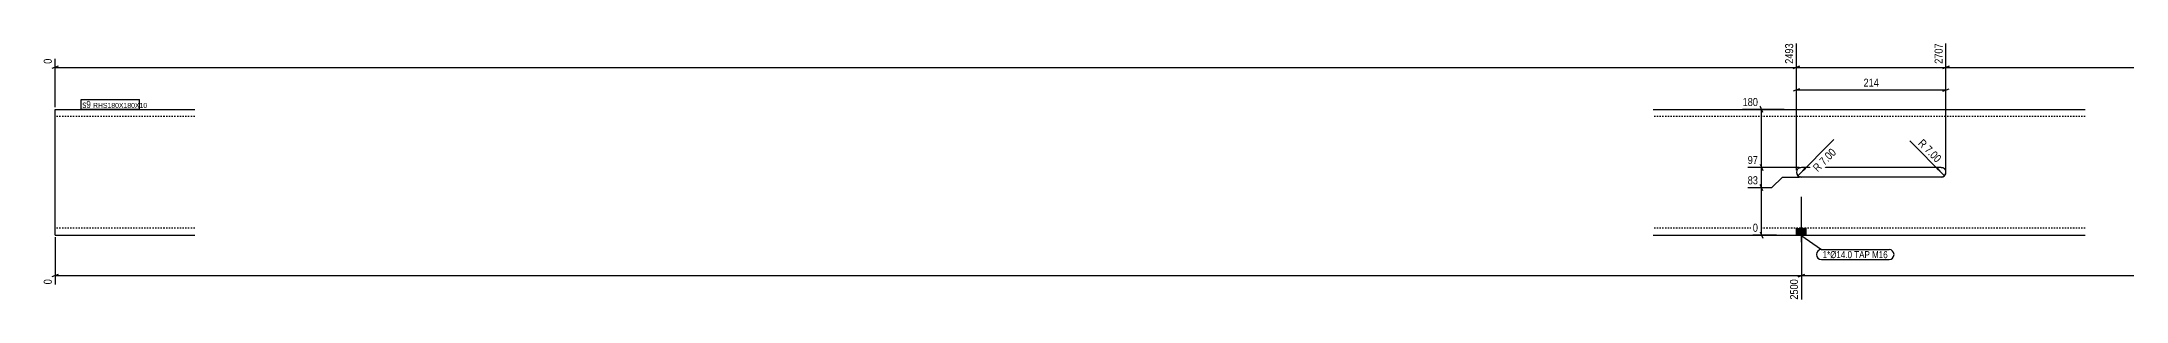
# Model space of a CAD drawing. Header units: millimetres. Extents: x 7 to 17818, y 7 to 378.
# Drawn here: x 7 to 2991, y 7 to 378 of the extents above; entities that cross this region are included whole.
import ezdxf

# ---------------------------------------------------------------- set-up
doc = ezdxf.new("R2010")
doc.units = ezdxf.units.MM
doc.linetypes.add('DXK_LINE_DOT2', pattern=[3.9198, 1.9599, -1.9599])
for name, color, linetype in [('MÅLSÆTNING', 7, 'Continuous'), ('STÅL', 7, 'Continuous'), ('TEKST', 7, 'Continuous')]:
    doc.layers.add(name, color=color, linetype=linetype)
doc.styles.add('Arial Narrow', font='ARIALN.TTF', dxfattribs={"height": 0.2})

msp = doc.modelspace()

# ---------------------------------------------------------------- hatches: boundary and pattern name
at = {"layer": 'MÅLSÆTNING', "linetype": 'Continuous'}
for points in [[(2532.5, 196), (2520.9, 186.5), (2530.4, 198.2)], [(2721.2, 198.2), (2730.7, 186.5), (2719.1, 196)]]:
    msp.add_hatch(color=7, dxfattribs=at).paths.add_polyline_path(points)
at = {"layer": 'STÅL', "linetype": 'Continuous'}
msp.add_hatch(color=3, dxfattribs=at).paths.add_polyline_path([(2532.8, 111.4), (2518.8, 111.4), (2518.8, 101.4), (2532.8, 101.4)])

# ---------------------------------------------------------------- linework, layer by layer
at = {"layer": 'MÅLSÆTNING', "color": 7, "linetype": 'Continuous'}
for p, q in [((2518.8, 194.4), (2518.8, 375.9)), ((2732.8, 194.4), (2732.8, 375.9)), ((30.3, 343.4), (21.3, 339.8)), ((25.8, 284.4), (25.8, 354)), ((25.8, 341.6), (2518.8, 341.6)), ((2514.3, 339.8), (2523.3, 343.4)), ((2728.3, 339.8), (2737.3, 343.4)), ((2523.3, 311), (2514.3, 307.4)), ((2518.8, 194.4), (2518.8, 319.9)), ((2518.8, 309.2), (2732.8, 309.2)), ((2728.3, 307.4), (2737.3, 311)), ((2732.8, 194.4), (2732.8, 319.9)), ((2501.3, 281.4), (2441.7, 281.4)), ((2470.5, 276.9), (2466.9, 285.9)), ((2468.7, 198.4), (2468.7, 281.4)), ((2520.9, 186.5), (2572.5, 238.1)), ((2730.7, 186.5), (2681, 236.2)), ((2466.9, 202.9), (2470.5, 193.9)), ((2466.9, 202.9), (2470.5, 193.9)), ((2468.7, 169.4), (2468.7, 198.4)), ((2483.7, 169.4), (2498.7, 184.4)), ((2483.7, 169.4), (2498.7, 184.4)), ((2449, 169.4), (2483.7, 169.4)), ((2449, 169.4), (2483.7, 169.4)), ((2470.5, 164.9), (2466.9, 173.9)), ((2470.5, 164.9), (2466.9, 173.9)), ((2468.7, 101.4), (2468.7, 169.4)), ((25.8, 98.4), (25.8, 30.9)), ((2490, 101.4), (2456.3, 101.4)), ((2466.9, 105.9), (2470.5, 96.9)), ((2525.8, 98.4), (2525.8, 9)), ((30.3, 45.2), (21.3, 41.6)), ((25.8, 43.4), (2525.8, 43.4)), ((2521.3, 41.6), (2530.3, 45.2))]:
    msp.add_line(p, q, dxfattribs=at)
for centre, start, end in [((2525.8, 191.4), 180, 270), ((2725.8, 191.4), 270, 0)]:
    msp.add_arc(centre, 7, start, end, dxfattribs=at)
at = {"layer": 'STÅL', "color": 2, "linetype": 'Continuous'}
for p, q in [((25.8, 126.4), (25.8, 281.4)), ((25.8, 281.4), (225.8, 281.4)), ((2313.8, 281.4), (2932.3, 281.4)), ((2525.8, 198.4), (2523.1, 197.9)), ((2523.1, 185), (2525.8, 184.4)), ((2725.8, 198.4), (2525.8, 198.4)), ((2725.8, 184.4), (2525.8, 184.4)), ((2728.5, 197.9), (2725.8, 198.4)), ((2725.8, 184.4), (2728.5, 185)), ((25.8, 101.4), (25.8, 126.4)), ((25.8, 101.4), (225.8, 101.4)), ((2313.8, 101.4), (2932.3, 101.4))]:
    msp.add_line(p, q, dxfattribs=at)
at = {"layer": 'STÅL', "color": 7, "linetype": 'DXK_LINE_DOT2'}
for p, q in [((225.8, 271.4), (25.8, 271.4)), ((2932.3, 271.4), (2313.8, 271.4)), ((2523.1, 197.9), (2525.8, 198.4)), ((2525.8, 184.4), (2523.1, 185)), ((2725.8, 198.4), (2728.5, 197.9)), ((2728.5, 185), (2725.8, 184.4)), ((25.8, 103.3), (25.8, 126.4)), ((225.8, 111.4), (25.8, 111.4)), ((2932.3, 111.4), (2313.8, 111.4))]:
    msp.add_line(p, q, dxfattribs=at)
at = {"layer": 'STÅL', "color": 3, "linetype": 'Continuous'}
for p, q in [((2525.8, 91.4), (2525.8, 156.4)), ((2518.8, 101.4), (2518.8, 111.4)), ((2532.8, 101.4), (2532.8, 111.4))]:
    msp.add_line(p, q, dxfattribs=at)
at = {"layer": 'STÅL', "color": 2, "linetype": 'Continuous'}
for centre, start, end in [((2525.8, 191.4), 112.5, 247.5), ((2725.8, 191.4), 292.5, 67.5)]:
    msp.add_arc(centre, 7, start, end, dxfattribs=at)
at = {"layer": 'STÅL', "color": 7, "linetype": 'DXK_LINE_DOT2'}
for centre, start, end in [((2525.8, 191.4), 112.5, 247.5), ((2725.8, 191.4), 292.5, 67.5)]:
    msp.add_arc(centre, 7, start, end, dxfattribs=at)

# ---------------------------------------------------------------- wipeouts: each hides what was drawn before it
at = {"color": 0}
msp.add_wipeout([(2649.6, 68.4), (2649.6, 78.9), (2556.2, 78.9), (2556.2, 68.4)], dxfattribs=at).dxf.layer = 'TEKST'

# ---------------------------------------------------------------- next in the draw order: wipeouts: each hides what was drawn before it
at = {"color": 0, "linetype": 'Continuous'}
for points in [[(2516.4, 378.3), (2499.6, 378.3), (2499.6, 344.3), (2516.4, 344.3)], [(23.4, 356.4), (6.6, 356.4), (6.6, 344.3), (23.4, 344.3)], [(2466, 283.8), (2466, 300.6), (2439.3, 300.6), (2439.3, 283.8)], [(2466, 103.8), (2466, 120.6), (2453.9, 120.6), (2453.9, 103.8)], [(23.4, 40.6), (6.6, 40.6), (6.6, 28.5), (23.4, 28.5)], [(2523.4, 40.6), (2506.6, 40.6), (2506.6, 6.6), (2523.4, 6.6)]]:
    msp.add_wipeout(points, dxfattribs=at).dxf.layer = 'MÅLSÆTNING'
at = {"color": 0}
for points, layer in [([(2639.2, 311.5), (2639.2, 328.3), (2612.4, 328.3), (2612.4, 311.5)], 'MÅLSÆTNING'), ([(2719.4, 201), (2731.3, 212.9), (2700.5, 243.7), (2688.6, 231.8)], 'MÅLSÆTNING'), ([(2580, 218.7), (2568.1, 230.5), (2537.3, 199.7), (2549.2, 187.9)], 'MÅLSÆTNING'), ([(77, 283.5), (77, 294), (64.8, 294), (64.8, 283.5)], 'TEKST'), ([(2649.6, 68.4), (2649.6, 78.9), (2556.2, 78.9), (2556.2, 68.4)], 'TEKST')]:
    msp.add_wipeout(points, dxfattribs=at).dxf.layer = layer

# ---------------------------------------------------------------- next in the draw order: linework, layer by layer
at = {"layer": 'MÅLSÆTNING', "color": 7, "linetype": 'Continuous'}
for p, q in [((2518.8, 194.4), (2518.8, 375.9)), ((2523.3, 343.4), (2514.3, 339.8)), ((2518.8, 341.6), (2732.8, 341.6)), ((2522.8, 198.4), (2449, 198.4)), ((2522.8, 198.4), (2449, 198.4)), ((2498.7, 184.4), (2522.8, 184.4)), ((2498.7, 184.4), (2522.8, 184.4)), ((2525.8, 98.4), (2525.8, 9)), ((2530.3, 45.2), (2521.3, 41.6)), ((2525.8, 43.4), (5875.6, 43.4))]:
    msp.add_line(p, q, dxfattribs=at)
at = {"layer": 'TEKST', "color": 7, "linetype": 'Continuous'}
for p, q in [((2525.2, 101.3), (2554.4, 80.7)), ((2554.4, 80.7), (2651.4, 80.7)), ((2554.4, 66.6), (2651.4, 66.6))]:
    msp.add_line(p, q, dxfattribs=at)
for centre, start, end in [((2554.4, 73.6), 90, 270), ((2651.4, 73.6), 270, 90)]:
    msp.add_arc(centre, 7.05, start, end, dxfattribs=at)

# ---------------------------------------------------------------- next in the draw order: texts
at = {"layer": 'MÅLSÆTNING', "color": 3, "linetype": 'Continuous', "style": 'Arial Narrow'}
for s, height, p in [('2493', 11.45, (2514, 346.7)), ('0', 11.5, (21, 346.7)), ('0', 11.5, (21, 30.9)), ('2500', 11.45, (2521, 9))]:
    msp.add_text(s, height=height, rotation=90.0002, dxfattribs=at).set_placement(p)
at = {"layer": 'MÅLSÆTNING', "color": 3, "style": 'Arial Narrow'}
msp.add_text('214', height=11.45, dxfattribs=at).set_placement((2614.8, 313.9))
at = {"layer": 'MÅLSÆTNING', "color": 3, "linetype": 'Continuous', "style": 'Arial Narrow'}
for s, height, p in [('180', 11.45, (2441.7, 286.2)), ('0', 11.5, (2456.3, 106.2))]:
    msp.add_text(s, height=height, dxfattribs=at).set_placement(p)
at = {"layer": 'MÅLSÆTNING', "color": 3, "style": 'Arial Narrow'}
for rotation, p in [(-45.0001, (2692, 231.8)), (45.0001, (2549.2, 191.3))]:
    msp.add_text('R 7.00', height=11.45, rotation=rotation, dxfattribs=at).set_placement(p)
at = {"layer": 'TEKST', "color": 3, "style": 'Arial Narrow'}
msp.add_text('1*Ø14.0 TAP M16', height=10.021, dxfattribs=at).set_placement((2556.2, 68.4))

# ---------------------------------------------------------------- next in the draw order: wipeouts: each hides what was drawn before it
at = {"color": 0}
msp.add_wipeout([(77, 283.5), (77, 294), (64.8, 294), (64.8, 283.5)], dxfattribs=at).dxf.layer = 'TEKST'

# ---------------------------------------------------------------- next in the draw order: linework, layer by layer
at = {"layer": 'TEKST', "color": 7, "linetype": 'Continuous'}
msp.add_line((63, 281.7), (63, 295.8), dxfattribs=at)

# ---------------------------------------------------------------- next in the draw order: wipeouts: each hides what was drawn before it
at = {"color": 0, "linetype": 'Continuous'}
for points in [[(2730.4, 378.3), (2713.6, 378.3), (2713.6, 344.3), (2730.4, 344.3)], [(2466, 200.8), (2466, 217.6), (2446.6, 217.6), (2446.6, 200.8)]]:
    msp.add_wipeout(points, dxfattribs=at).dxf.layer = 'MÅLSÆTNING'
at = {"color": 0}
msp.add_wipeout([(145, 283.5), (145, 291), (80.1, 291), (80.1, 283.5)], dxfattribs=at).dxf.layer = 'TEKST'

# ---------------------------------------------------------------- next in the draw order: linework, layer by layer
at = {"layer": 'MÅLSÆTNING', "color": 7, "linetype": 'Continuous'}
for p, q in [((2732.8, 194.4), (2732.8, 375.9)), ((2737.3, 343.4), (2728.3, 339.8)), ((2732.8, 341.6), (5838.5, 341.6))]:
    msp.add_line(p, q, dxfattribs=at)

# ---------------------------------------------------------------- next in the draw order: texts
at = {"layer": 'MÅLSÆTNING', "color": 3, "linetype": 'Continuous', "style": 'Arial Narrow'}
msp.add_text('2707', height=11.45, rotation=90.0002, dxfattribs=at).set_placement((2728, 346.7))
msp.add_text('97', height=11.45, dxfattribs=at).set_placement((2449, 203.2))

# ---------------------------------------------------------------- next in the draw order: wipeouts: each hides what was drawn before it
at = {"color": 0}
msp.add_wipeout([(145, 283.5), (145, 291), (80.1, 291), (80.1, 283.5)], dxfattribs=at).dxf.layer = 'TEKST'

# ---------------------------------------------------------------- next in the draw order: linework, layer by layer
at = {"layer": 'TEKST', "color": 7, "linetype": 'Continuous'}
for p, q in [((63, 295.8), (146.8, 295.8)), ((63, 281.7), (146.8, 281.7)), ((146.8, 281.7), (146.8, 295.8))]:
    msp.add_line(p, q, dxfattribs=at)

# ---------------------------------------------------------------- next in the draw order: texts
at = {"layer": 'TEKST', "color": 3, "style": 'Arial Narrow'}
for s, height, p in [('s9', 10.02, (64.8, 283.5)), ('RHS180X180X10', 7.158, (80.1, 283.5))]:
    msp.add_text(s, height=height, dxfattribs=at).set_placement(p)

# ---------------------------------------------------------------- next in the draw order: wipeouts: each hides what was drawn before it
at = {"color": 0, "linetype": 'Continuous'}
msp.add_wipeout([(2466, 171.8), (2466, 188.6), (2446.6, 188.6), (2446.6, 171.8)], dxfattribs=at).dxf.layer = 'MÅLSÆTNING'

# ---------------------------------------------------------------- next in the draw order: texts
at = {"layer": 'MÅLSÆTNING', "color": 3, "linetype": 'Continuous', "style": 'Arial Narrow'}
msp.add_text('83', height=11.45, dxfattribs=at).set_placement((2449, 174.2))

doc.saveas('drawing.dxf')
